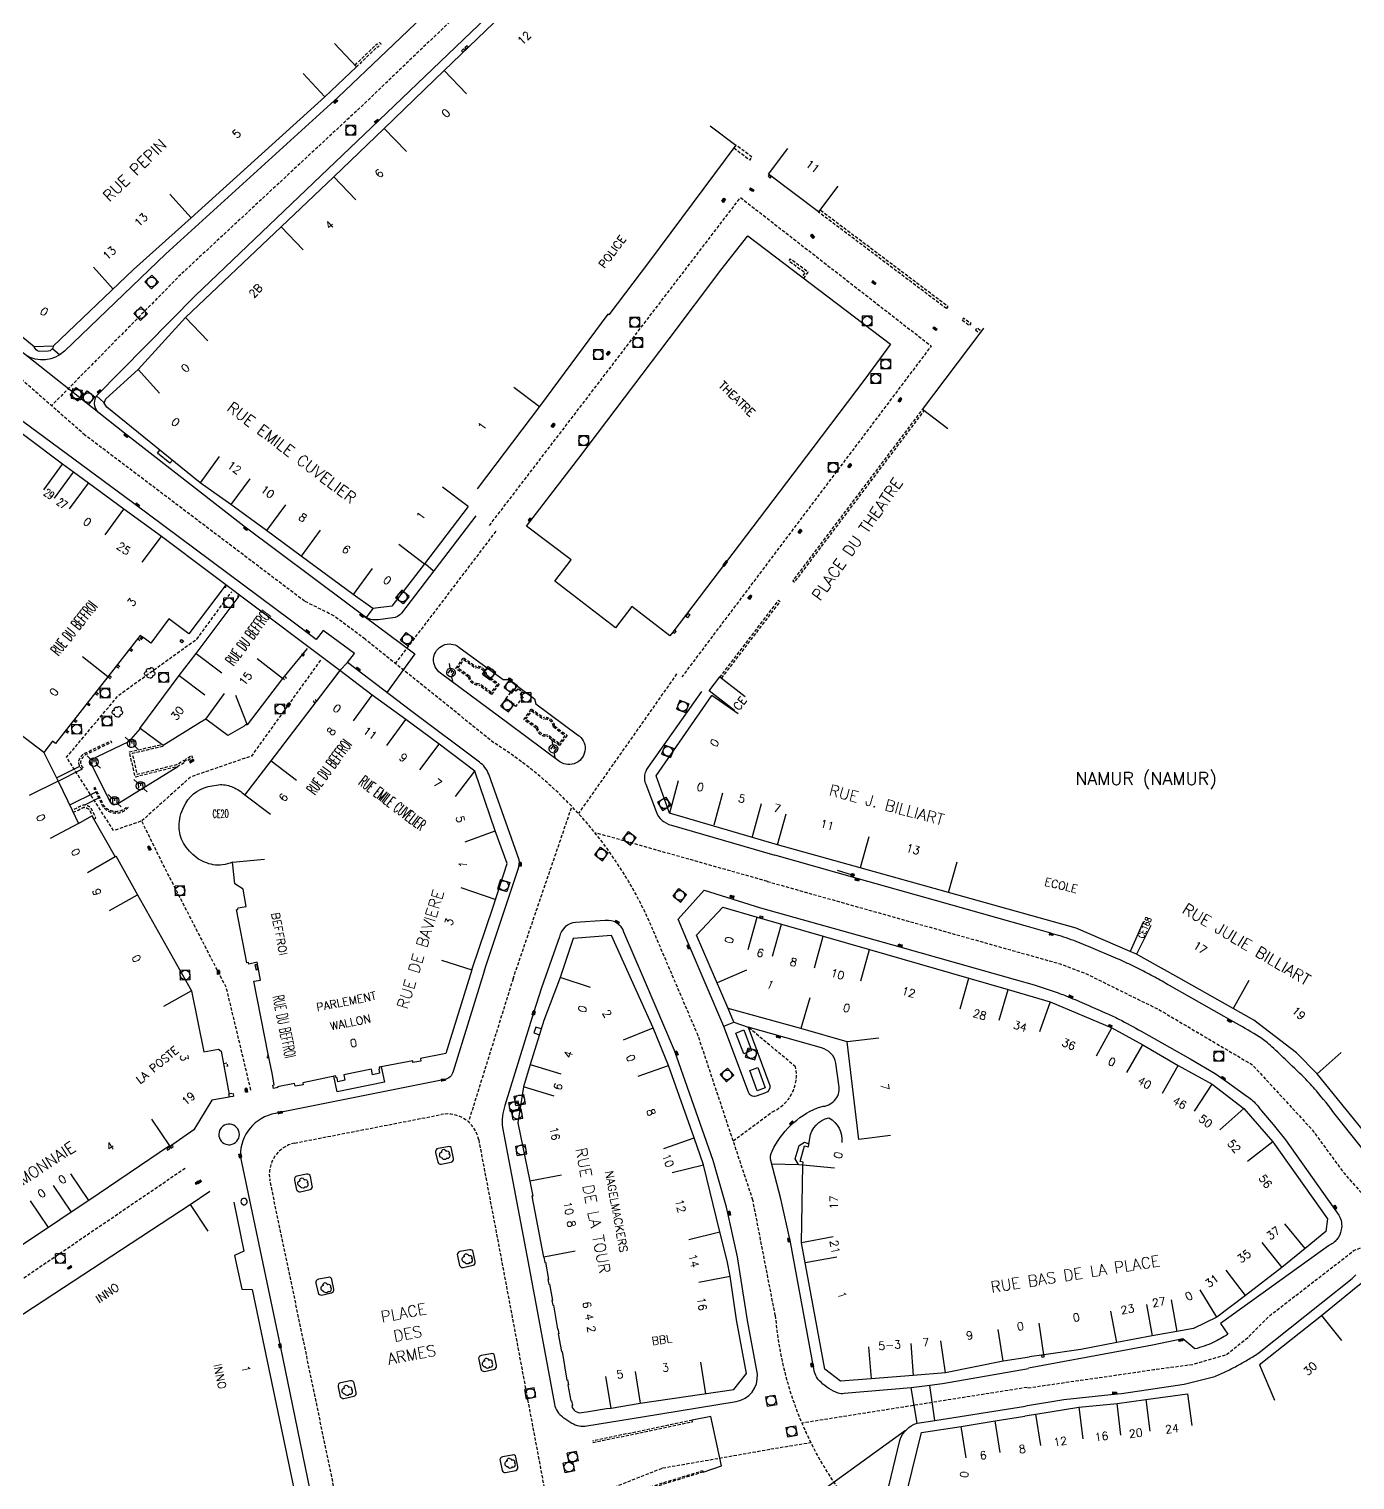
# Model space of a CAD drawing. Header units: millimetres. Extents: x 185000 to 186001, y 128000 to 129000.
# Drawn here: x 185351 to 185558.1, y 128127.7 to 128354.2 of the extents above; entities that cross this region are included whole.
import ezdxf
from ezdxf.enums import TextEntityAlignment as Align

# ---------------------------------------------------------------- set-up
doc = ezdxf.new("R2010")
doc.units = ezdxf.units.MM
doc.linetypes.add('DASHED', pattern=[0.75, 0.5, -0.25])
doc.layers.get('0').update_dxf_attribs({"linetype": 'CONTINUOUS'})
for name, color, linetype in [('W0001', 6, 'DASHED'), ('W0008', 7, 'CONTINUOUS'), ('W0017', 7, 'CONTINUOUS'), ('W0100', 7, 'CONTINUOUS'), ('W0112', 1, 'DASHED'), ('W0300', 7, 'CONTINUOUS'), ('W0322', 7, 'CONTINUOUS'), ('W0334', 7, 'CONTINUOUS'), ('W0400', 7, 'CONTINUOUS'), ('W0420', 7, 'CONTINUOUS'), ('W0471', 7, 'CONTINUOUS'), ('W0980', 7, 'CONTINUOUS'), ('W0984', 7, 'CONTINUOUS'), ('W0989', 7, 'CONTINUOUS'), ('W0991', 7, 'CONTINUOUS'), ('W1102', 7, 'CONTINUOUS')]:
    doc.layers.add(name, color=color, linetype=linetype)
doc.styles.get("Standard").update_dxf_attribs({"font": 'romans.shx', "width": 0.85})

# ---------------------------------------------------------------- blocks, each defined once
blk = doc.blocks.new('T400')
for p, q in [((-0.15, 0.3), (0.15, 0.3)), ((-0.15, -0.25), (-0.15, 0.3)), ((-0.15, 0.15), (0.15, 0.15)), ((-0.15, 0), (0.15, 0)), ((0.15, 0.3), (0.15, -0.25)), ((-0.15, -0.15), (0.15, -0.15)), ((-0.15, -0.25), (-0.15, -0.3)), ((-0.15, -0.3), (0.15, -0.3)), ((0.15, -0.3), (0.15, -0.25))]:
    blk.add_line(p, q)
blk = doc.blocks.new('T420')
for p, q in [((0.75, 0.75), (-0.75, 0.75)), ((-0.75, 0.75), (-0.75, -0.75)), ((0.75, 0.75), (0.75, -0.75)), ((0.75, -0.75), (-0.75, -0.75))]:
    blk.add_line(p, q)
blk.add_ellipse((0, 0), major_axis=(-0.53, 0.53), ratio=1, start_param=3.926991, end_param=10.210176)
blk = doc.blocks.new('T471')
for p, q in [((-0.333334, 0.333334), (-0.333334, -0.333334)), ((-0.333334, 0.333334), (0.333334, 0.333334)), ((-0.333334, 0), (0, 0)), ((0.500001, 0.500001), (1.000002, 1.000002)), ((-0.500001, -0.500001), (-1.000002, -1.000002)), ((-0.333334, -0.333334), (0.333334, -0.333334))]:
    blk.add_line(p, q)
blk.add_ellipse((0, 0), major_axis=(0.471405, 0.471405), ratio=1, start_param=5.4977871438, end_param=11.780972451)
blk = doc.blocks.new('T300')
for p, q in [((-0.8, 0.51), (-0.86, 0.34)), ((-0.86, 0.34), (-0.86, 0.17)), ((-0.86, 0.17), (-0.74, 0.06)), ((-0.69, 0.63), (-0.8, 0.51)), ((-0.8, -0.06), (-0.74, 0.06)), ((-0.74, 0.06), (-0.69, 0.11)), ((-0.57, 0.69), (-0.69, 0.63)), ((-0.46, 0.69), (-0.57, 0.69)), ((-0.29, 0.63), (-0.46, 0.69)), ((-0.29, 0.63), (-0.17, 0.74)), ((-0.23, 0.57), (-0.29, 0.63)), ((-0.17, 0.74), (-0.06, 0.8)), ((-0.06, 0.8), (0.06, 0.8)), ((0.06, 0.8), (0.23, 0.74)), ((0.23, 0.74), (0.34, 0.63)), ((0.34, 0.63), (0.4, 0.51)), ((0.46, 0.46), (0.34, 0.46)), ((0.4, 0.51), (0.4, 0.46)), ((0.57, 0.4), (0.46, 0.46)), ((0.57, 0.4), (0.69, 0.29)), ((0.69, 0.29), (0.74, 0.17)), ((0.74, 0.06), (0.69, -0.17)), ((0.74, 0.17), (0.74, 0.06)), ((-0.8, -0.17), (-0.8, -0.06)), ((-0.8, -0.23), (-0.8, -0.17)), ((-0.74, -0.34), (-0.8, -0.23)), ((-0.69, -0.4), (-0.74, -0.34)), ((-0.51, -0.46), (-0.69, -0.4)), ((-0.4, -0.46), (-0.51, -0.46)), ((-0.4, -0.46), (-0.34, -0.46)), ((-0.34, -0.46), (-0.34, -0.4)), ((-0.34, -0.51), (-0.34, -0.46)), ((-0.29, -0.63), (-0.34, -0.51)), ((-0.17, -0.74), (-0.29, -0.63)), ((-0.06, -0.8), (-0.17, -0.74)), ((0.06, -0.8), (-0.06, -0.8)), ((0.17, -0.74), (0.06, -0.8)), ((0.23, -0.69), (0.17, -0.74)), ((0.29, -0.46), (0.23, -0.46)), ((0.29, -0.63), (0.23, -0.69)), ((0.46, -0.4), (0.29, -0.46)), ((0.34, -0.51), (0.29, -0.63)), ((0.34, -0.51), (0.34, -0.46)), ((0.57, -0.34), (0.46, -0.4)), ((0.63, -0.29), (0.57, -0.34)), ((0.69, -0.17), (0.63, -0.29))]:
    blk.add_line(p, q)
blk = doc.blocks.new('t322o')
at = {"color": 0, "linetype": 'Continuous'}
for radius in [0.25, 0.15]:
    blk.add_circle((0, 0), radius, dxfattribs=at)

msp = doc.modelspace()

# ---------------------------------------------------------------- linework, layer by layer
at = {"layer": 'W0001', "flags": 128}
for points in [[(185521.86, 128456.07), (185509.4, 128444.14), (185447.98, 128385.32), (185403.47, 128342.64), (185374.76, 128315.93)], [(185422.93, 128276.7), (185462.14, 128327.92), (185491.91, 128304.75), (185452.96, 128253.06)], [(185814.71, 128326.84), (185801.76, 128318.34), (185779.19, 128302.97), (185752.4, 128283.34), (185744.33, 128276.19), (185730.64, 128261.43), (185714.42, 128242.59), (185703.92, 128230.57), (185700.88, 128226.92), (185695.55, 128223.11), (185689.77, 128219.76), (185680.18, 128214.74), (185671.35, 128210.48), (185666.02, 128208.35), (185659.63, 128207.28), (185653.84, 128208.65), (185651.86, 128210.93), (185650.04, 128212.6), (185646.59, 128214.86), (185643.85, 128215.32), (185639.28, 128215.16), (185614.17, 128209.68), (185607.32, 128206.03), (185604.88, 128203.29), (185600.32, 128198.72), (185595.3, 128190.81), (185588.75, 128184.27), (185582.02, 128177.49), (185569.08, 128168.21), (185565.13, 128166.53), (185557.97, 128163.49), (185544.58, 128153.14), (185541.23, 128149.79), (185538.03, 128147.21), (185532.71, 128145.68), (185526.7, 128144.86), (185506.87, 128141.99)], [(185385.68, 128188.57), (185381.87, 128204.52), (185371.99, 128223.76), (185368.64, 128230.57), (185364.26, 128229.08), (185356.91, 128240.52), (185365.01, 128250.19), (185377.29, 128259.03), (185382.69, 128266.38)], [(185396.55, 128255.68), (185385.76, 128240.71), (185376.27, 128237.45), (185368.64, 128230.57)], [(185466.32, 128221.14), (185505.96, 128209.98), (185512.04, 128208.28), (185516.17, 128206.7), (185527.48, 128201.12), (185542.07, 128192.5), (185551.4, 128182.36), (185556.38, 128175.56), (185560.27, 128171.19), (185563.07, 128168.52), (185564.99, 128166.47)], [(185375.43, 128176.33), (185320.68, 128139.08)]]:
    msp.add_lwpolyline(points, dxfattribs=at)
at = {"layer": 'W0001'}
for points in [[(185533.07, 128082.73), (185528.02, 128085.99), (185483.16, 128119.4, -0.175243), (185467.57, 128153.36), (185464.08, 128171.37), (185455.52, 128197.06), (185448.47, 128213.56, 0.154273), (185423.62, 128242.79), (185403.53, 128258.97), (185398.65, 128262.6), (185394.08, 128264.89), (185359.78, 128290.83), (185349.31, 128300.01), (185344.53, 128303.6, -0.061815), (185324.76, 128317.7), (185302.12, 128332.21), (185295.97, 128335.75)], [(185423.93, 128275.82), (185408.23, 128255.19, -0.187931)], [(185452.17, 128253.53), (185436.84, 128231.75, 0.270225)], [(185426.62, 128205.92), (185419.66, 128183.58, -0.292463)], [(185460.99, 128180.64), (185467.11, 128185.15, 0.35364), (185470.74, 128192.19), (185463.31, 128198.4)], [(185402.16, 128109), (185399.37, 128123.05), (185393.91, 128149.4), (185388.66, 128174.46, -0.409994), (185392.52, 128180.29), (185415.42, 128184.74, -0.412787), (185421.26, 128180.78), (185425.03, 128160.87), (185432.21, 128122.55, 0.202307)], [(185393.91, 128106.98, 0.062164), (185402.16, 128109, -0.035863), (185428.5, 128121.08), (185449.98, 128129.55), (185466.97, 128132.51)]]:
    msp.add_lwpolyline(points, format="xyb", dxfattribs=at)
for points in [[(185374.76, 128315.93), (185354.55, 128295.42)], [(185426.62, 128205.92), (185435.82, 128232.84)], [(185466.33, 128221.14), (185439.41, 128228.75)], [(185506.88, 128142.12), (185471.71, 128136.55)], [(185466.85, 128132.52), (185473.09, 128133.52)]]:
    msp.add_lwpolyline(points, dxfattribs=at)
at = {"layer": 'W0008', "flags": 128}
for points in [[(185492.3, 128548.09), (185497.77, 128514.09), (185503.34, 128479.64), (185508.01, 128450.89, -0.050322), (185508.04, 128449.76, -0.050322), (185507.85, 128448.64, -0.052996), (185507.41, 128447.53, -0.052996), (185506.74, 128446.54), (185474.94, 128416), (185438.3, 128380.84), (185406.84, 128350.78), (185399.34, 128343.58), (185372.4, 128319.15)], [(185377.03, 128312.63), (185395.45, 128330.2), (185405.69, 128339.95), (185436.88, 128369.89), (185450.99, 128383.45), (185460.98, 128393.06), (185513.99, 128443.89, -0.049002), (185516.31, 128445.39, -0.049002), (185518.87, 128446.4, -0.058744), (185522.12, 128446.93, -0.058744), (185525.41, 128446.69), (185531.02, 128445.78), (185537.03, 128444.83), (185551.1, 128442.25), (185585.09, 128436.03), (185588.12, 128435.56), (185589.14, 128435.46), (185594.24, 128435.33), (185597.28, 128435.24), (185604.35, 128434.56)], [(185562.2, 128175.76), (185555.01, 128184.75, 0.013565), (185552.07, 128188.43, 0.022665), (185550.15, 128190.5, 0.004146), (185547.19, 128193.37, 0.005278), (185544.83, 128195.57, 0.041932), (185543.15, 128196.86, 0.02162), (185539.6, 128198.94), (185529.12, 128204.88, 0.008831), (185526.81, 128206.2, 0.008831), (185524.46, 128207.43, 0.00618), (185522.79, 128208.25, 0.00618), (185521.1, 128209.02), (185516.46, 128210.98, 0.009725), (185514.94, 128211.61, 0.009725), (185513.39, 128212.18, 0.009834), (185511.81, 128212.69, 0.009834), (185510.21, 128213.15), (185506.96, 128214.11), (185492.59, 128218.16), (185480.33, 128221.57), (185467.49, 128225.24)], [(185465.25, 128217.03), (185487.03, 128210.92), (185505.05, 128205.85), (185508.01, 128205, -0.007684), (185511.73, 128203.74, -0.014468), (185513.67, 128202.98, -0.001097), (185516.51, 128201.76, -0.001102), (185519.34, 128200.54, -0.017419), (185521.22, 128199.64, -0.009177), (185524.71, 128197.74), (185532.36, 128193.42), (185536.24, 128191.13), (185538.16, 128189.81), (185540.84, 128187.86, -0.030908), (185541.72, 128187.24, -0.030908), (185542.51, 128186.51, -0.021835), (185543.02, 128185.95, -0.021835), (185543.47, 128185.34), (185545.33, 128183.19), (185547.23, 128180.8), (185555.59, 128169, -0.086274), (185555.97, 128167.9, -0.086274), (185555.95, 128166.74, -0.124125), (185555.26, 128165.24, -0.124125), (185553.93, 128164.25), (185538.76, 128153.32), (185537.11, 128152.12), (185538.23, 128150.43, -0.018955), (185537.12, 128149.75, -0.018955), (185535.96, 128149.16, -0.022386), (185534.54, 128148.58, -0.022386), (185533.07, 128148.13), (185531.22, 128149.74), (185526.47, 128148.74), (185521.71, 128147.82), (185507.13, 128145.16)], [(185506.65, 128139.25), (185512.64, 128140.22), (185519.96, 128141.03), (185521.62, 128141.2), (185526.9, 128141.96), (185531.4, 128142.64), (185532.86, 128143.01), (185536.19, 128143.84, 0.01235), (185538.05, 128144.67, 0.01235), (185539.87, 128145.6, 0.011511), (185541.53, 128146.55, 0.011511), (185543.14, 128147.57), (185557.64, 128159.12, -0.049076), (185558.24, 128159.69, -0.049076)]]:
    msp.add_lwpolyline(points, format="xyb", dxfattribs=at)
at = {"layer": 'W0008'}
for points in [[(185372.4, 128319.15), (185356.56, 128303.94, -0.345769), (185350.5, 128303.36), (185344.51, 128308.03), (185340.09, 128311.36), (185336.87, 128313.48), (185323.67, 128322.02), (185309.72, 128330.91), (185303.63, 128334.52), (185302.37, 128335.17)], [(185422.18, 128207.3), (185427.4, 128223.05, 0.141981), (185427.57, 128224.49), (185422.83, 128237.89, 0.148591), (185421.37, 128239.76), (185410.84, 128247.69), (185400.76, 128255.3), (185401.86, 128256.72), (185396.96, 128260.33), (185395.9, 128258.9), (185391.86, 128261.91), (185367.19, 128280.33), (185346.68, 128295.46), (185347.72, 128296.9), (185342.39, 128300.85), (185341.31, 128299.4), (185329.6, 128308.12), (185322.04, 128313.7), (185323.12, 128315.16), (185304.93, 128327.08), (185294.53, 128333.85)], [(185420.79, 128278.21), (185409.23, 128263.02, -0.187931), (185407.84, 128262.29), (185405.55, 128261.99, -0.206718), (185403.4, 128262.57), (185400.9, 128264.44), (185384.61, 128276.59), (185365.95, 128291.11), (185362.18, 128294.09, -0.382798), (185361.57, 128296.95), (185377.03, 128312.63)], [(185436.68, 128244.05, -1.02002), (185433.93, 128239.82), (185425.97, 128245.75), (185415.3, 128253.68, -1.018131), (185418.18, 128257.74), (185425.06, 128252.66), (185425.89, 128252.68), (185429.95, 128249.65), (185430.16, 128248.86), (185436.68, 128244.05)], [(185456.04, 128250.82), (185447.68, 128238.93, 0.270225), (185447.34, 128236.31), (185448.97, 128232.04, 0.259042), (185451.37, 128229.93), (185467.49, 128225.24)], [(185507.12, 128145.04), (185493.68, 128142.71), (185491.7, 128142.43), (185488.81, 128142.09), (185478.33, 128141.17, -0.133811), (185477.38, 128141.24, -0.114561), (185474.71, 128142.94, -0.182204), (185473.64, 128144.79), (185469.94, 128164.79), (185468.44, 128171.58), (185466.87, 128177.57, -0.174409), (185467.07, 128179.02, -0.182337), (185474.15, 128185.8), (185475.07, 128186.02, 0.435399), (185477.51, 128189.38), (185477.05, 128192.74, 0.291367), (185474.77, 128195.13), (185463.31, 128198.4), (185466.71, 128189.25, -0.381617), (185466.02, 128188.12), (185464.58, 128187.6, -0.421369), (185463.4, 128188.21), (185459.54, 128198.49), (185454.01, 128211.37), (185452.42, 128215.23), (185456.48, 128219.75), (185465.25, 128217.03), (185465.25, 128217.03)], [(185463.23, 128152.56), (185461.69, 128162.53), (185459.95, 128170.28), (185457.89, 128177.58), (185451.81, 128194.73), (185447.14, 128205.7), (185443.94, 128213.24, 0.350923), (185441.03, 128215.04), (185436.39, 128214.74, 0.33435), (185433.87, 128212.48), (185431.07, 128204.52)], [(185422.18, 128207.3), (185417.25, 128191.45, -0.318077), (185415.95, 128190.2), (185415.72, 128190.14), (185390.23, 128185.05), (185389.52, 128184.91, 0.365132), (185384.03, 128178.3), (185390.24, 128148.64), (185395.69, 128122.31), (185396.19, 128119.83, -0.164727), (185395.56, 128117.23), (185393.95, 128114.93, -0.13886), (185392.01, 128113.52)], [(185431.07, 128204.52), (185429.84, 128200.6), (185425.33, 128186.17, 0.095284), (185424.96, 128182.74), (185428.96, 128161.62), (185433.1, 128139.52, 0.202736), (185434.42, 128137.49), (185435.79, 128136.57, 0.181604), (185438.15, 128136.13), (185446.82, 128137.55), (185461.46, 128139.93, 0.392096), (185464.77, 128144.19), (185463.23, 128152.56)], [(185531.29, 128090.39), (185521.53, 128097.67), (185517.57, 128100.63), (185502.7, 128111.72), (185486.46, 128123.83, -0.319359), (185485.32, 128126.69), (185487.01, 128133.84, -0.240826), (185489.72, 128136.57), (185492.47, 128136.96), (185506.64, 128139.19)]]:
    msp.add_lwpolyline(points, format="xyb", dxfattribs=at)
at = {"layer": 'W0017', "flags": 128}
msp.add_lwpolyline([(185374.63, 128258.59), (185374.86, 128258.9), (185375.14, 128258.69), (185374.91, 128258.38)], close=True, dxfattribs=at)
msp.add_lwpolyline([(185368.39, 128245.04), (185366.6, 128242.92), (185360.5, 128240.02), (185363.59, 128233.71, 0.100994), (185363.88, 128233.4, 0.100994), (185364.26, 128233.23, 0.093802), (185364.65, 128233.22, 0.093802), (185365.01, 128233.35), (185374.27, 128239.08)], format="xyb", dxfattribs=at)
for points in [[(185355.31, 128237.31), (185358.97, 128239.15)], [(185355.58, 128236.78), (185359.31, 128238.66)], [(185357.43, 128233.08), (185361.44, 128235.07)], [(185361.89, 128234.16), (185359.71, 128233.07)]]:
    msp.add_lwpolyline(points, dxfattribs=at)
at = {"layer": 'W0100', "flags": 128}
for points in [[(185378.94, 128305.55), (185375.49, 128309.17), (185390.4, 128323.36), (185398.64, 128331.18), (185406.51, 128338.73), (185415.86, 128347.74), (185433.94, 128365.15), (185440.97, 128371.8), (185447.87, 128378.37), (185457.39, 128387.55), (185460.93, 128383.88), (185463.91, 128386.87), (185460.49, 128390.52), (185463.14, 128393.01), (185473.31, 128402.84), (185487.96, 128416.87), (185493.76, 128422.59), (185507.66, 128435.91), (185515.37, 128443.31), (185515.51, 128443.17)], [(185398.74, 128351.98), (185402.19, 128348.36), (185397.23, 128343.63), (185376.38, 128324.75), (185367.35, 128316.68)], [(185457.41, 128339.1), (185461.42, 128336.12), (185447.92, 128317.98), (185441.56, 128309.6), (185441.4, 128309.72), (185430.75, 128295.32), (185421, 128282.45)], [(185477.35, 128329.68), (185474.34, 128325.69), (185466.51, 128331.59), (185469.53, 128335.58)], [(185428.71, 128276.59), (185437.03, 128287.44), (185450.98, 128305.88), (185459.07, 128316.61), (185463.27, 128321.93), (185485.57, 128305.03), (185481.57, 128299.55), (185473.44, 128288.85), (185451.59, 128260.05)], [(185494.52, 128291.82), (185490.54, 128294.84), (185499.54, 128306.73), (185500.15, 128307.53)], [(185381.65, 128267.32), (185375.98, 128259.78), (185372.87, 128262.12), (185370.08, 128258.32), (185369.21, 128258.97), (185368.4, 128259.56), (185363.33, 128253.1), (185355.19, 128242.69), (185354.72, 128243.02), (185353.36, 128241.25), (185355.58, 128236.78), (185357.77, 128232.25), (185358.76, 128230.19), (185360.84, 128231.37), (185364.5, 128224.98), (185364.62, 128225.11), (185367.96, 128219.03), (185376.4, 128204.08), (185378.32, 128194.53), (185380.65, 128194.97), (185381.07, 128194.66), (185382.16, 128188.71), (185382.29, 128187.98)], [(185368.37, 128245.03), (185374.51, 128253.31), (185377.15, 128256.72), (185383.86, 128265.67)], [(185394.47, 128257.53), (185390.6, 128252.8), (185385.08, 128245.57), (185384.85, 128245.61), (185384.65, 128245.36), (185382.09, 128243.91), (185378.63, 128246.46), (185377.78, 128245.93), (185371.99, 128242.34), (185368.39, 128245.04)], [(185461.2, 128247.85), (185457.24, 128250.89), (185458.92, 128253.08), (185462.88, 128250.04)], [(185561.23, 128179.95), (185552.19, 128191.07), (185548.98, 128194.37), (185542.28, 128199.48), (185539.06, 128201.3), (185530.6, 128206.08), (185525.19, 128209.12), (185523.97, 128209.77), (185522.98, 128210.21), (185514.55, 128213.86), (185494.63, 128219.4), (185480.84, 128223.26), (185467.92, 128226.86), (185469.26, 128231.68)], [(185389.02, 128191.21), (185388.39, 128194.16), (185386.13, 128205.55), (185387.18, 128205.74), (185386.65, 128208.52), (185385.37, 128208.24), (185385.29, 128208.46), (185385.07, 128208.44), (185383.46, 128216.73)], [(185463.34, 128210.51), (185464.76, 128215.57), (185468.52, 128214.49), (185475.05, 128212.6), (185482.27, 128210.52), (185497.79, 128206.03), (185503.93, 128204.28), (185510.51, 128202.35), (185520.14, 128198.3), (185524.94, 128195.63), (185530.5, 128192.39), (185535.78, 128189.46), (185540.74, 128185.66), (185545.25, 128180.49), (185553.78, 128168.46), (185553.52, 128166.49), (185550.33, 128163.82), (185546.65, 128160.84), (185541.01, 128156.48), (185536.53, 128153.08), (185532.89, 128151.34), (185530.26, 128150.87), (185526.44, 128150.19), (185520.89, 128149.12), (185515.29, 128148.05), (185509.52, 128147.22), (185507.27, 128146.89)], [(185370.16, 128184.01), (185372.97, 128179.87), (185360.36, 128171.34), (185357.6, 128169.52), (185354.09, 128167.11), (185348.51, 128163.38), (185342.73, 128159.49), (185338.6, 128156.85), (185334.36, 128154.12), (185328.07, 128150.06), (185323.84, 128147.32)], [(185330.94, 128140.74), (185338.42, 128145.7), (185343.44, 128149.05), (185347.19, 128151.68), (185376.18, 128170.68), (185379.3, 128172.75)], [(185545.55, 128140.11), (185543.22, 128145.58), (185543.4, 128145.88), (185552.84, 128153.36), (185558.29, 128157.77), (185559.76, 128158.96), (185562.9, 128155.08)], [(185506.52, 128137.7), (185508.25, 128137.97), (185514.96, 128139.06), (185520.97, 128139.64), (185525.41, 128140.25), (185531.95, 128141.13), (185532.61, 128136.17)]]:
    msp.add_lwpolyline(points, dxfattribs=at)
for points in [[(185418.89, 128351.16), (185418.59, 128350.85), (185418.8, 128350.65), (185419.1, 128350.96)], [(185419.09, 128351.28), (185419.25, 128351.11), (185419.64, 128351.46), (185419.48, 128351.63)], [(185466.63, 128331.45), (185466.45, 128331.24), (185466.78, 128330.97), (185466.95, 128331.18)], [(185429.43, 128277.69), (185429.25, 128277.85), (185429, 128277.55), (185429.18, 128277.39)], [(185459.37, 128270.52), (185459.61, 128270.34), (185460.12, 128271.02), (185459.88, 128271.2)], [(185453.97, 128263), (185454.21, 128262.81), (185453.84, 128262.32), (185453.6, 128262.5)], [(185451.65, 128260.06), (185451.85, 128259.89), (185452.11, 128260.19), (185451.92, 128260.36)], [(185393.8, 128256.3), (185393.59, 128256.43), (185393.79, 128256.76), (185394, 128256.63)], [(185465.15, 128215.5), (185465.22, 128215.76), (185465.63, 128215.65), (185465.56, 128215.39)], [(185386.51, 128207.34), (185386.82, 128207.42), (185386.62, 128208.17), (185386.31, 128208.09)], [(185519.63, 128198.6), (185519.71, 128198.82), (185520.13, 128198.66), (185520.05, 128198.45)], [(185373.57, 128179.77), (185373.43, 128179.95), (185373.06, 128179.67), (185373.2, 128179.49)], [(185373.04, 128179.4), (185372.92, 128179.59), (185372.57, 128179.36), (185372.69, 128179.17)], [(185509.15, 128147.11), (185509.18, 128146.85), (185509.57, 128146.9), (185509.55, 128147.16)]]:
    msp.add_lwpolyline(points, close=True, dxfattribs=at)
at = {"layer": 'W0100'}
for points in [[(185394.98, 128257.51), (185394.99, 128257.52), (185371.73, 128275), (185365.85, 128279.28), (185360.33, 128283.33), (185357.99, 128285.05), (185356.28, 128286.3), (185345.06, 128294.67), (185336.14, 128301.06), (185327.8, 128307.39), (185319.49, 128313.45), (185313.5, 128317.98), (185307.36, 128322.65), (185302.15, 128326.7), (185293.85, 128332.95)], [(185367.35, 128316.68), (185354.83, 128304.72), (185351.87, 128304.63), (185346.18, 128309.27), (185342.11, 128312.5), (185336.46, 128316.14), (185330, 128320.22), (185321.05, 128325.97), (185315.88, 128329.07), (185318.45, 128333.36)], [(185419.59, 128279.67), (185412.77, 128270.74), (185407.69, 128264.14), (185404.72, 128263.74), (185401.68, 128265.95), (185393.55, 128271.95), (185388.13, 128275.92), (185382.56, 128279.97), (185377.79, 128283.4), (185363.17, 128295.2), (185362.79, 128295.81), (185363.04, 128296.49), (185368.06, 128301.09), (185375.49, 128309.17)], [(185451.56, 128260.07), (185451.13, 128259.51), (185445.15, 128264.08), (185442.6, 128260.74), (185433.14, 128268.01), (185435.68, 128271.33), (185428.71, 128276.59)], [(185420.2, 128207.35), (185420.2, 128207.35), (185423.54, 128217.17), (185425.7, 128223.95), (185423.84, 128229.06), (185420.63, 128238.37), (185415.1, 128242.55), (185409.86, 128246.41), (185404.65, 128250.23), (185399.58, 128254.06), (185398.45, 128252.56)], [(185467.92, 128226.86), (185451.07, 128231.81), (185448.95, 128237.62), (185457.64, 128250.17)], [(185485.58, 128181.45), (185480.62, 128180.85), (185478.79, 128196.07), (185471.56, 128198.15), (185460.23, 128201.29), (185455.29, 128212.73), (185459.4, 128217.12), (185464.76, 128215.57)], [(185461.52, 128152.69), (185460.55, 128159.49), (185460.04, 128161.92), (185458.92, 128166.42), (185456.37, 128176.89), (185454.91, 128181.1), (185450.89, 128192.39), (185448.49, 128198.29), (185442.01, 128212.72), (185436.03, 128212.25), (185434, 128206.16), (185431.44, 128199.43)], [(185420.2, 128207.35), (185416.12, 128194.29), (185412.16, 128193.49), (185412.24, 128193.07), (185411, 128192.84), (185410.95, 128193.15), (185405.73, 128192.14), (185405.79, 128191.82), (185405.67, 128191.8), (185405.79, 128191.18), (185404.69, 128190.96), (185404.52, 128191.82), (185400.19, 128190.95), (185400.36, 128190.09), (185399.27, 128189.87), (185399.14, 128190.48), (185399.01, 128190.46), (185398.95, 128190.77), (185393.78, 128189.71), (185393.84, 128189.4), (185392.59, 128189.17), (185392.52, 128189.59), (185389.85, 128189.06), (185389.87, 128188.96), (185389.2, 128188.82), (185389.09, 128189.33), (185389.33, 128189.38), (185389.02, 128191.21)], [(185382.21, 128187.97), (185382.3, 128187.47), (185379.59, 128186.98), (185376.79, 128182.36), (185372.81, 128179.58)], [(185383.01, 128171.07), (185384.59, 128163.4), (185383.13, 128162.74), (185384.26, 128157.45), (185385.87, 128157.44), (185393.83, 128119.37), (185391.23, 128116.12)], [(185533.67, 128092.38), (185525.68, 128098.16), (185519.33, 128102.96), (185510.89, 128109.24), (185505.08, 128113.51), (185501.95, 128115.89), (185496.21, 128120.15), (185488.22, 128126.18), (185490.39, 128135.08), (185496.61, 128136.05), (185501.9, 128136.89), (185506.53, 128137.65)]]:
    msp.add_lwpolyline(points, dxfattribs=at)
at = {"layer": 'W0100', "flags": 128}
msp.add_lwpolyline([(185383.48, 128216.71), (185383.67, 128216.8), (185383.7, 128217.02), (185384.97, 128217.22), (185384.48, 128219.94), (185383.16, 128220.74), (185382.83, 128224.13, -0.063738), (185381.25, 128223.72, -0.073184), (185379.82, 128223.75, -0.114914), (185377.23, 128224.84, -0.1056), (185375.18, 128227.11, -0.132815), (185374.48, 128229.75, -0.115967), (185375.21, 128232.77, -0.230376), (185379.02, 128235.97), (185380.92, 128236.26, -0.099278), (185382.89, 128235.85, -0.089293), (185384.76, 128234.63), (185388.83, 128239.96), (185398.78, 128252.99), (185399.38, 128253.78)], format="xyb", dxfattribs=at)
at = {"layer": 'W0100'}
for points in [[(185431.44, 128199.43), (185429.29, 128192.57), (185428.23, 128189.06), (185427.36, 128183.44), (185429.26, 128174.34), (185429.69, 128171.99), (185429.58, 128171.97), (185431.36, 128162.46), (185431.43, 128162.47), (185431.58, 128161.66), (185431.68, 128161.68), (185432.17, 128158.98), (185432.08, 128158.96), (185432.22, 128158.23), (185432.32, 128158.24), (185432.8, 128155.71), (185432.7, 128155.69), (185432.84, 128154.96), (185432.94, 128154.98), (185433.54, 128151.24), (185433.63, 128151.26), (185433.78, 128150.51), (185433.68, 128150.5), (185434.2, 128147.74), (185434.29, 128147.76), (185435.04, 128143.28), (185435.14, 128143.3), (185435.28, 128142.55), (185435.18, 128142.53), (185435.65, 128140.01), (185435.75, 128140.03), (185435.89, 128139.28), (185435.79, 128139.26, 0.39367), (185437.32, 128138.19), (185438.08, 128138.31), (185441.22, 128138.83), (185441.93, 128138.9), (185446.49, 128139.66), (185461.08, 128141.79), (185463.09, 128144.3), (185461.52, 128152.69)], [(185507.26, 128146.83), (185503.13, 128146.21), (185494.13, 128144.42), (185489.12, 128144.01), (185482.52, 128143.48), (185477.76, 128143.09), (185475.31, 128144.96), (185471.67, 128164.73), (185471.86, 128176.87), (185471.93, 128177.31), (185471.45, 128177.4), (185472.13, 128179.83), (185472.76, 128179.68), (185472.95, 128181.05, -0.317773), (185475.94, 128184.21, -0.317773), (185477.94, 128180.35)]]:
    msp.add_lwpolyline(points, format="xyb", dxfattribs=at)
for points in [[(185463.88, 128194.75), (185462.65, 128194.24), (185461.41, 128197.43), (185462.64, 128197.94)], [(185465.99, 128188.89), (185464.75, 128188.44), (185463.6, 128191.63), (185464.84, 128192.08)]]:
    msp.add_lwpolyline(points, close=True, dxfattribs=at)
at = {"layer": 'W0112', "flags": 128}
for points in [[(185405.77, 128352.16), (185406.01, 128351.9), (185405.46, 128351.37), (185405.39, 128351.45), (185402.19, 128348.36), (185401.95, 128348.62), (185405.4, 128351.95), (185405.47, 128351.88)], [(185494.34, 128310.61), (185494.55, 128310.89), (185474.56, 128325.97), (185474.34, 128325.69)], [(185496.74, 128308.79), (185497.94, 128307.95), (185498.15, 128308.24), (185496.95, 128309.08)], [(185498.82, 128307.28), (185499.54, 128306.73), (185499.76, 128307.02), (185499.04, 128307.56)], [(185490.82, 128294.62), (185490.54, 128294.84), (185470.3, 128268.09), (185470.59, 128267.88)], [(185468.32, 128264.81), (185468.03, 128265.03), (185458.92, 128253.08), (185459.2, 128252.87)], [(185376.39, 128240.78), (185376.58, 128240.48), (185375.66, 128239.9), (185375.47, 128240.2)]]:
    msp.add_lwpolyline(points, close=True, dxfattribs=at)
for points in [[(185461.1, 128335.69), (185463.61, 128333.78), (185463.95, 128334.23), (185461.42, 128336.12)], [(185472.01, 128315.31), (185472.72, 128316.27), (185469.89, 128318.34), (185469.68, 128318.06), (185472.22, 128316.2), (185471.72, 128315.52)], [(185368.8, 128259.27), (185368.54, 128258.93), (185368.35, 128258.7), (185367.96, 128259.01)], [(185368.64, 128259.39), (185368.39, 128259.06), (185368.32, 128258.98), (185368.09, 128259.16)], [(185366.85, 128257.58), (185367.25, 128257.27), (185367.06, 128257.04), (185366.66, 128257.35)], [(185364.81, 128254.99), (185365.21, 128254.67), (185365.02, 128254.44), (185364.63, 128254.75)], [(185363.52, 128253.34), (185363.91, 128253.02), (185363.73, 128252.79), (185363.33, 128253.1)], [(185390.91, 128253.17), (185391.17, 128252.96), (185390.91, 128252.63), (185390.65, 128252.85)], [(185361.49, 128250.74), (185361.88, 128250.43), (185361.7, 128250.2), (185361.3, 128250.51)], [(185360.2, 128249.09), (185360.6, 128248.78), (185360.42, 128248.55), (185360.01, 128248.86)], [(185395.73, 128249), (185395.47, 128249.19), (185395.72, 128249.53), (185395.99, 128249.33)], [(185358.16, 128246.49), (185358.55, 128246.18), (185358.36, 128245.94), (185357.97, 128246.25)], [(185356.86, 128244.83), (185357.26, 128244.52), (185357.07, 128244.3), (185356.68, 128244.6)], [(185371.98, 128242.21), (185370.03, 128241.77), (185367.15, 128241.11), (185367.91, 128237.87), (185374.13, 128239.41), (185375.23, 128240.07), (185375.41, 128239.77), (185374.27, 128239.08), (185367.64, 128237.43), (185366.72, 128241.38), (185369.95, 128242.11), (185371.75, 128242.52)], [(185388.51, 128193.57), (185388.3, 128193.53), (185388.23, 128194.02), (185388.41, 128194.06)], [(185388.47, 128193.77), (185388.45, 128193.86)], [(185381.43, 128192.71), (185381.95, 128192.8), (185382.06, 128192.28), (185381.53, 128192.18)]]:
    msp.add_lwpolyline(points, dxfattribs=at)
for points in [[(185381.73, 128267.28, 1.023033), (185381.7, 128267.08, 0.977486)], [(185383.75, 128265.78, 1.023033), (185383.71, 128265.59, 0.977486)], [(185361.35, 128235.78), (185361.16, 128235.69), (185362.23, 128233.57), (185362.33, 128233.31, 0.148164), (185363.1, 128232.32, 0.132431), (185364.41, 128231.83, 0.116631), (185365.57, 128232, 0.116631), (185366.53, 128232.66), (185366.38, 128232.8, -0.116631), (185365.49, 128232.19, -0.116631), (185364.43, 128232.04, -0.132431), (185363.22, 128232.49, -0.148164), (185362.52, 128233.39), (185362.42, 128233.65)]]:
    msp.add_lwpolyline(points, format="xyb", close=True, dxfattribs=at)
at = {"layer": 'W0112'}
for points in [[(185417.71, 128254.38), (185418.87, 128256.06), (185420.86, 128254.69, -0.415401), (185422.51, 128253.41), (185424.44, 128251.93), (185423.25, 128250.33), (185421.28, 128251.81, -0.373692), (185419.62, 128253.06)], [(185418.02, 128254.44), (185418.93, 128255.75), (185420.81, 128254.45, -0.457082), (185422.29, 128253.3), (185424.13, 128251.89), (185423.2, 128250.65), (185421.34, 128252.04, -0.409419), (185419.83, 128253.19)], [(185428.31, 128246.4), (185429.48, 128248.08), (185431.46, 128246.71, -0.415401), (185433.11, 128245.43), (185435.05, 128243.95), (185433.85, 128242.35), (185431.88, 128243.83, -0.373692), (185430.23, 128245.07)], [(185428.62, 128246.45), (185429.53, 128247.77), (185431.41, 128246.47, -0.457082), (185432.9, 128245.31), (185434.73, 128243.91), (185433.81, 128242.67), (185431.95, 128244.06, -0.409419), (185430.43, 128245.21)]]:
    msp.add_lwpolyline(points, format="xyb", close=True, dxfattribs=at)
msp.add_lwpolyline([(185425.5, 128249.67), (185426.68, 128251.21), (185427.12, 128250.85), (185427.43, 128251.23), (185428.03, 128250.8), (185427.73, 128250.38), (185428.18, 128249.97), (185427.01, 128248.43)], close=True, dxfattribs=at)
at = {"layer": 'W0112', "flags": 128}
for points in [[(185359.68, 128241.13, -0.001035), (185359.86, 128241.21), (185363.81, 128243.1), (185363.93, 128242.84), (185359.98, 128240.96, 0.001003), (185359.81, 128240.88, 0.083642), (185359.58, 128240.69, 0.045856), (185359.2, 128240.14, 0.185978), (185359.11, 128239.59, 0.140261), (185359.51, 128238.85), (185359.31, 128238.66, -0.140261), (185358.84, 128239.53, -0.185978), (185358.95, 128240.28, -0.045856), (185359.37, 128240.87, -0.085238), (185359.67, 128241.12)], [(185357.91, 128231.93), (185358.8, 128232.33), (185359.05, 128232.47, -0.040445), (185359.6, 128232.71, -0.118296), (185359.66, 128232.71, -0.087481), (185360.23, 128232.53, -0.122153), (185360.49, 128232.29, -0.021539), (185360.51, 128232.26, -0.016345), (185360.55, 128232.2), (185361.16, 128230.89), (185361.49, 128231.04), (185360.87, 128232.35, 0.016345), (185360.82, 128232.43, 0.021539), (185360.79, 128232.49, 0.122153), (185360.4, 128232.84, 0.087481), (185359.71, 128233.07, 0.118296), (185359.49, 128233.04, 0.040445), (185358.88, 128232.78), (185358.64, 128232.65), (185357.77, 128232.25)]]:
    msp.add_lwpolyline(points, format="xyb", dxfattribs=at)
at = {"layer": 'W0112'}
for points in [[(185382.22, 128187.96), (185382.86, 128188.09), (185382.96, 128187.58), (185382.3, 128187.47)], [(185439.09, 128133.52), (185454.64, 128136.76), (185454.6, 128136.99), (185439.04, 128133.76)], [(185441.58, 128124.63), (185456.23, 128129.14), (185456.3, 128128.92), (185441.65, 128124.4)]]:
    msp.add_lwpolyline(points, dxfattribs=at)
at = {"layer": 'W0322', "flags": 128}
msp.add_lwpolyline([(185479.65, 128222.14), (185477.28, 128222.82)], dxfattribs=at)
at = {"layer": 'W0334'}
msp.add_line((185487.92, 128135.41), (185469.43, 128122.05), dxfattribs=at)
msp.add_lwpolyline([(185354.83, 128304.72, -0.359426), (185354.03, 128303.92), (185352.64, 128303.88, -0.282211), (185351.87, 128304.63)], format="xyb", dxfattribs=at)
for points in [[(185362.18, 128294.09), (185350.5, 128303.36)], [(185354.72, 128304.37), (185355.85, 128303.38)], [(185362.75, 128295.94), (185361.57, 128296.95)], [(185373.44, 128286.92), (185373.05, 128286.44), (185371.09, 128287.99), (185371.49, 128288.49)], [(185412.93, 128270.71), (185414.16, 128269.71)], [(185404.72, 128263.74), (185403.71, 128262.36)], [(185403.4, 128262.57), (185411.28, 128256.68), (185406.94, 128250.63)], [(185400.76, 128255.3), (185399.58, 128254.06), (185394.99, 128257.52)], [(185461.09, 128199.17), (185460.23, 128201.29)], [(185431.03, 128198.13), (185430.16, 128198.4), (185429.85, 128197.49), (185430.74, 128197.21)], [(185459.53, 128198.53), (185461.09, 128199.17), (185463.31, 128198.4)], [(185406.04, 128192.2), (185406.56, 128189.77), (185399.16, 128188.28), (185398.64, 128190.71)], [(185471.18, 128176.93), (185470.68, 128177.84), (185471.29, 128179.88), (185472.15, 128180.44), (185472.82, 128180.14)], [(185467.01, 128177.03), (185471.18, 128176.93), (185471.86, 128176.87)], [(185489.72, 128136.57), (185488.81, 128142.09)], [(185492.47, 128136.96), (185491.7, 128142.43)], [(185456.3, 128128.92), (185459.17, 128129.86), (185457.53, 128137.6), (185454.6, 128136.99)]]:
    msp.add_lwpolyline(points, dxfattribs=at)
for points in [[(185382.77, 128180.1, 8.920937), (185382.06, 128180.04, 0.112096)], [(185414.92, 128179.45, 0.412946), (185414.53, 128178.82), (185414.86, 128177.3, 0.298146), (185415.41, 128176.97), (185416.98, 128177.32, 0.379677), (185417.33, 128177.9), (185417.01, 128179.39, 0.501709), (185416.41, 128179.72)], [(185392.88, 128175.14, 0.412946), (185392.49, 128174.51), (185392.82, 128173, 0.298146), (185393.37, 128172.67), (185394.94, 128173.01, 0.379677), (185395.28, 128173.59), (185394.97, 128175.08, 0.501709), (185394.37, 128175.41)], [(185384.96, 128170.77, 4.111238), (185384.51, 128170.66, 0.243236)], [(185418.32, 128163.33, 0.412946), (185417.93, 128162.69), (185418.26, 128161.18, 0.298146), (185418.81, 128160.85), (185420.38, 128161.2, 0.379677), (185420.73, 128161.77), (185420.41, 128163.26, 0.501709), (185419.81, 128163.6)], [(185396.23, 128159.03, 0.412946), (185395.84, 128158.4), (185396.17, 128156.88, 0.298146), (185396.72, 128156.55), (185398.29, 128156.9, 0.379677), (185398.64, 128157.48), (185398.32, 128158.97, 0.501709), (185397.73, 128159.3)], [(185421.65, 128147.12, 0.412946), (185421.26, 128146.49), (185421.59, 128144.97, 0.298146), (185422.14, 128144.64), (185423.71, 128144.99, 0.379677), (185424.06, 128145.57), (185423.74, 128147.06, 0.501709), (185423.14, 128147.39)], [(185399.71, 128142.87, 0.412946), (185399.32, 128142.24), (185399.65, 128140.73, 0.298146), (185400.2, 128140.4), (185401.77, 128140.74, 0.379677), (185402.12, 128141.32), (185401.8, 128142.81, 0.501709), (185401.21, 128143.14)], [(185424.97, 128131.3, 0.412946), (185424.59, 128130.67), (185424.92, 128129.16, 0.298146), (185425.46, 128128.83), (185427.04, 128129.17, 0.379677), (185427.38, 128129.75), (185427.07, 128131.24, 0.501709), (185426.47, 128131.57)]]:
    msp.add_lwpolyline(points, format="xyb", close=True, dxfattribs=at)
at = {"layer": 'W1102'}
for p, q in [((185419.33, 128344.14), (185415.86, 128347.74)), ((185393.83, 128347.3), (185397.23, 128343.63)), ((185409.97, 128335.12), (185406.51, 128338.73)), ((185398.64, 128331.18), (185402.09, 128327.56)), ((185376.38, 128324.75), (185373.04, 128328.47)), ((185393.85, 128319.74), (185390.4, 128323.36)), ((185364.18, 128313.64), (185361.13, 128317.06)), ((185371.44, 128297.4), (185368.06, 128301.09)), ((185426.75, 128298.32), (185430.75, 128295.32)), ((185353.33, 128282.26), (185356.28, 128286.3)), ((185380.72, 128287.47), (185377.79, 128283.4)), ((185355.03, 128281.01), (185357.99, 128285.05)), ((185357.37, 128279.3), (185360.33, 128283.33)), ((185385.5, 128284.01), (185382.56, 128279.97)), ((185419.59, 128279.67), (185415.61, 128282.71)), ((185391.08, 128279.95), (185388.13, 128275.92)), ((185362.91, 128275.24), (185365.85, 128279.28)), ((185368.73, 128271.01), (185371.73, 128275)), ((185396.52, 128275.97), (185393.55, 128271.95)), ((185408.79, 128273.78), (185412.77, 128270.74)), ((185404.61, 128270), (185401.68, 128265.95)), ((185363.33, 128253.1), (185359.4, 128256.19)), ((185377.15, 128256.72), (185381.13, 128253.69)), ((185390.6, 128252.8), (185386.68, 128255.9)), ((185374.51, 128253.31), (185378.5, 128250.29)), ((185378.63, 128246.46), (185381.59, 128250.49)), ((185383.31, 128250.24), (185385.08, 128245.57)), ((185401.69, 128246.21), (185404.65, 128250.23)), ((185461.75, 128247.32), (185457.64, 128250.17)), ((185406.89, 128242.38), (185409.86, 128246.41)), ((185353.36, 128241.25), (185349.4, 128244.31)), ((185412.09, 128238.56), (185415.1, 128242.55)), ((185388.83, 128239.96), (185392.8, 128236.93)), ((185355.58, 128236.78), (185351.09, 128234.58)), ((185417.62, 128234.38), (185420.63, 128238.37)), ((185452.41, 128236.83), (185451.07, 128231.81)), ((185388.73, 128231.59), (185384.76, 128234.63)), ((185459.34, 128234.91), (185457.96, 128229.91)), ((185465.37, 128233.25), (185463.94, 128228.08)), ((185358.76, 128230.19), (185354.35, 128227.82)), ((185419.14, 128227.34), (185423.84, 128229.06)), ((185482.18, 128228.08), (185480.84, 128223.26)), ((185364.5, 128224.98), (185360.2, 128222.47)), ((185382.83, 128224.13), (185387.81, 128224.6)), ((185494.63, 128219.4), (185495.97, 128224.22)), ((185363.59, 128216.6), (185367.96, 128219.03)), ((185418.46, 128220.19), (185423.93, 128218.33)), ((185467.13, 128209.45), (185468.52, 128214.49)), ((185525, 128214.79), (185522.98, 128210.21)), ((185526.19, 128214.25), (185523.97, 128209.77)), ((185473.69, 128207.66), (185475.05, 128212.6)), ((185480.91, 128205.63), (185482.27, 128210.52)), ((185463.08, 128207.29), (185458.49, 128205.31)), ((185438.74, 128204.58), (185434, 128206.16)), ((185496.42, 128201.22), (185497.79, 128206.03)), ((185541.51, 128205.66), (185539.06, 128201.3)), ((185376.4, 128204.08), (185372.04, 128201.62)), ((185472.94, 128202.96), (185471.56, 128198.15)), ((185502.54, 128199.48), (185503.93, 128204.28)), ((185510.51, 128202.35), (185508.83, 128197.64)), ((185443.85, 128196.41), (185448.49, 128198.29)), ((185517.71, 128193.93), (185520.14, 128198.3)), ((185483.75, 128196.67), (185478.79, 128196.07)), ((185522.47, 128191.28), (185524.94, 128195.63)), ((185552.19, 128191.07), (185555.92, 128194.4)), ((185446.17, 128190.71), (185450.89, 128192.39)), ((185528.03, 128188.05), (185530.5, 128192.39)), ((185533.03, 128185.28), (185535.78, 128189.46)), ((185536.97, 128182.37), (185540.74, 128185.66)), ((185450.18, 128179.46), (185454.91, 128181.1)), ((185545.25, 128180.49), (185541.32, 128177.39)), ((185360.36, 128171.34), (185357.58, 128175.5)), ((185451.49, 128175.7), (185456.37, 128176.89)), ((185471.86, 128176.87), (185476.84, 128176.41)), ((185354.81, 128173.67), (185357.6, 128169.52)), ((185354.09, 128167.11), (185351.28, 128171.25)), ((185376.18, 128170.68), (185378.94, 128166.51)), ((185454.07, 128165.22), (185458.92, 128166.42)), ((185550.33, 128163.82), (185547.15, 128167.68)), ((185476.59, 128165.63), (185471.67, 128164.73)), ((185543.54, 128164.76), (185546.65, 128160.84)), ((185477.17, 128162.49), (185472.25, 128161.58)), ((185455.63, 128158.56), (185460.55, 128159.49)), ((185541.01, 128156.48), (185537.97, 128160.45)), ((185536.53, 128153.08), (185533.93, 128157.35)), ((185525.53, 128155.1), (185526.44, 128150.19)), ((185529.38, 128155.8), (185530.26, 128150.87)), ((185520.89, 128149.12), (185519.95, 128154.03)), ((185552.84, 128153.36), (185555.97, 128149.46)), ((185509.52, 128147.22), (185508.8, 128152.17)), ((185482.12, 128148.47), (185482.52, 128143.48)), ((185488.72, 128149), (185489.12, 128144.01)), ((185514.96, 128139.06), (185515.6, 128134.1)), ((185521.55, 128134.68), (185520.97, 128139.64)), ((185525.41, 128140.25), (185526.08, 128135.29)), ((185502.68, 128131.95), (185501.9, 128136.89)), ((185509.05, 128133.04), (185508.25, 128137.97)), ((185497.38, 128131.11), (185496.61, 128136.05))]:
    msp.add_line(p, q, dxfattribs=at)
for points in [[(185415.43, 128208.84), (185420.2, 128207.35)], [(185429.29, 128192.57), (185434.06, 128191.07)], [(185433.02, 128187.62), (185428.23, 128189.06)], [(185434.17, 128175.26), (185429.26, 128174.34)], [(185436.34, 128163.39), (185431.43, 128162.47)], [(185503.13, 128146.21), (185502.39, 128151.16)], [(185494.13, 128144.42), (185493.44, 128149.38)], [(185455.87, 128146.08), (185456.69, 128141.15)], [(185441.93, 128138.9), (185441.11, 128143.83)], [(185445.67, 128144.59), (185446.49, 128139.66)]]:
    msp.add_lwpolyline(points, dxfattribs=at)

# ---------------------------------------------------------------- block references
at = {"layer": 'W0300'}
for p, rotation in [((185369.88, 128253.61), 271.84698), ((185364.83, 128247.54), 271.84698), ((185415.88, 128178.51), 189.9803984068742), ((185393.75, 128174.04), 189.9803984068742), ((185419.41, 128162.2), 189.9803984068742), ((185397.36, 128157.7), 189.9803984068742), ((185422.56, 128145.9), 189.9803984068742), ((185400.66, 128141.67), 189.9803984068742), ((185426.1, 128130.29), 189.9803984068742)]:
    msp.add_blockref('T300', p, dxfattribs=dict(at, rotation=rotation))
at = {"layer": 'W0322', "rotation": 164.0757197171791}
msp.add_blockref('t322o', (185479.65, 128222.14), dxfattribs=at)
at = {"layer": 'W0400'}
for p, rotation in [((185398.92, 128342.93), 315.4313683138986), ((185405.33, 128339.86), 126.9454924904455), ((185463.87, 128329.15), 240.1979783554687), ((185459.49, 128327.51), 326.0715359594897), ((185473.39, 128321.87), 221.6713893278783), ((185482.96, 128314.64), 232.9064281107265), ((185492.51, 128307.45), 233.0461863384363), ((185441.5, 128303.61), 318.6265732438492), ((185362.01, 128297.63), 133.1843867541706), ((185487.03, 128296.32), 147.7353279136815), ((185366.17, 128290.77), 232.1204417925434), ((185432.88, 128292.33), 143.7618201000432), ((185479.18, 128286.03), 142.6667082721988), ((185367.98, 128279.93), 231.5925941084505), ((185384.85, 128276.25), 233.2641887192748), ((185471.43, 128275.79), 142.8800850169312), ((185463.6, 128265.51), 142.7201888317612), ((185403.02, 128262.66), 52.91957975025667), ((185394.54, 128260.14), 233.3029795673732), ((185402.42, 128254.29), 232.9551264845389), ((185426.21, 128252.62), 55.58459867604613), ((185391.56, 128248.69), 147.5765348900673), ((185376.42, 128239.93), 298.8991647195076), ((185369.84, 128226.32), 212.343579096524), ((185427.73, 128223.8), 181.2378205306554), ((185480.33, 128221.42), 250.9630584450422), ((185460.83, 128218.75), 74.77744905724711), ((185442.87, 128214.8), 236.9556377781098), ((185510.65, 128212.89), 259.2529746103973), ((185454.04, 128210.91), 203.2460912029038), ((185487.1, 128211.14), 69.30781688527048), ((185380.63, 128206.94), 183.6359594540158), ((185513.71, 128203.14), 245.6423442563124), ((185429.84, 128200.6), 163.2588324177393), ((185538.47, 128199.39), 242.1408010452413), ((185468.06, 128196.89), 254.0813423799141), ((185452.15, 128194.3), 199.5240243489602), ((185384.96, 128188.53), 188.2573011839901), ((185415.72, 128190.14), 279.9803984068742), ((185537.54, 128190.37), 55.46782978729455), ((185390.23, 128185.05), 279.9803984068742), ((185470.13, 128183.4), 132.6267700085217), ((185384.03, 128178.3), 11.24766961987642), ((185377.31, 128174.11), 304.9366214686411), ((185377.63, 128174.22), 123.4796138096092), ((185460.37, 128169.31), 192.6322290640093), ((185554.96, 128170.28), 33.30846118531839), ((185469.71, 128165.12), 191.7687381504424), ((185357.38, 128160.86), 122.5028020774736), ((185390.24, 128148.64), 11.01737536481864), ((185530.87, 128149.49), 282.8702799069753), ((185473.33, 128145.6), 189.6782738279321), ((185520.53, 128141.22), 270.88860101968)]:
    msp.add_blockref('T400', p, dxfattribs=dict(at, rotation=rotation))
at = {"layer": 'W0420'}
for p in [(185401.25, 128338.43), (185445.61, 128308.45), (185481.91, 128308.63), (185446.08, 128305.27), (185439.91, 128303.38), (185484.81, 128301.91), (185483.26, 128299.63), (185437.64, 128289.96), (185476.6, 128285.77), (185536.8, 128193.83)]:
    msp.add_blockref('T420', p, dxfattribs=at)
for p, rotation in [((185370.18, 128314.75), 43.76219567923614), ((185368.47, 128309.81), 43.76219567923614), ((185358.52, 128297.22), 142.1204417925434), ((185358.47, 128297.23), 80.31357708132902), ((185360.27, 128296.68), 142.1204417925434), ((185409.34, 128265.55), 320.6632761677681), ((185382.24, 128264.65), 271.84698), ((185410.08, 128258.98), 143.3029795673732), ((185422.9, 128253.66), 143.3029795673732), ((185372.08, 128252.97), 271.84698), ((185426.26, 128251.56), 143.3029795673732), ((185362.93, 128250.54), 271.84698), ((185428.66, 128249.86), 0.9264007213731208), ((185390.25, 128248.05), 271.84698), ((185425.76, 128248.66), 143.3029795673732), ((185453.11, 128248.47), 68.63421167924322), ((185358.5, 128244.89), 271.84698), ((185363.25, 128246.16), 271.84698), ((185450.79, 128241.46), 68.63421167924322), ((185450.22, 128233.27), 121.4337519980147), ((185444.8, 128227.87), 143.3029795673732), ((185440.42, 128225.43), 143.3029795673732), ((185425.16, 128220.49), 72.59729634031551), ((185374.62, 128219.68), 271.84698), ((185452.66, 128218.97), 143.3029795673732), ((185375.41, 128206.52), 271.84698), ((185463.86, 128194.23), 164.0813423799141), ((185460.04, 128190.93), 131.3819684154413), ((185426.82, 128186.01), 189.9803984068742), ((185427.68, 128187.02), 189.9803984068742), ((185427.26, 128184.78), 189.9803984068742), ((185427.9, 128179.2), 189.9803984068742), ((185355.94, 128162.25), 271.84698), ((185429.33, 128141.19), 280.647993799397), ((185466.92, 128140.07), 100.4362673490023), ((185470.1, 128135.27), 100.4362673490023), ((185435.36, 128129.7), 281.6370322971746), ((185435.95, 128131.26), 281.6370322971746)]:
    msp.add_blockref('T420', p, dxfattribs=dict(at, rotation=rotation))
at = {"layer": 'W0471'}
for p, rotation in [((185416.92, 128253.76), 234.331720863689), ((185367.08, 128242.7), 271.84698), ((185432.93, 128241.84), 233.1696248231211), ((185361.17, 128239.77), 271.84698), ((185368.45, 128236.09), 271.84698), ((185364.41, 128233.74), 271.84698)]:
    msp.add_blockref('T471', p, dxfattribs=dict(at, rotation=rotation))

# ---------------------------------------------------------------- texts
at = {"layer": 'W0980'}
msp.add_text('NAMUR (NAMUR)', height=2, dxfattribs=at).set_placement((185525.45, 128237.07), align=Align.MIDDLE)
at = {"layer": 'W0984'}
for s, rotation, p in [('POLICE', 53.3383, (185442.13, 128319.48)), ('THEATRE', 316.1651, (185461.58, 128296.49)), ('CE', 52.5237, (185462.04, 128248.94)), ('ECOLE', 346.5666, (185512.22, 128220.52)), ('BEFFROI', 280.9682, (185390.14, 128212.94)), ('PARLEMENT', 11.3752, (185400.58, 128202.39)), ('WALLON', 11.3752, (185401.23, 128199.13)), ('LA POSTE', 39.7313, (185371.07, 128192.5)), ('NAGELMACKERS', 280.3702, (185442.77, 128169.59)), ('INNO', 34.2734, (185363.28, 128156.87)), ('BBL', 8.2951, (185449.86, 128149.56)), ('INNO', 281.8208, (185380.86, 128143.85))]:
    msp.add_text(s, height=1.25, rotation=rotation, dxfattribs=at).set_placement(p, align=Align.MIDDLE)
at = {"layer": 'W0984', "width": 0.5}
msp.add_text('CE20', height=1.25, rotation=1.218, dxfattribs=at).set_placement((185380.96, 128231.71), align=Align.MIDDLE)
at = {"layer": 'W0989'}
for s, rotation, p in [('RUE PEPIN', 44.3573, (185367.54, 128332.2)), ('RUE EMILE CUVELIER', 322.9076, (185392.08, 128288.11)), ('PLACE DU THEATRE', 55.0071, (185480.36, 128274.61)), ('RUE J. BILLIART', 345.0591, (185484.97, 128233.09)), ('RUE DE BAVIERE', 72.7001, (185412.16, 128210.54)), ('RUE JULIE BILLIART', 329.4324, (185541.17, 128211.31)), ('RUE DE LA MONNAIE', 33.3534, (185348, 128173.31)), ('RUE DE LA TOUR', 280.9458, (185439.11, 128169.75)), ('RUE BAS DE LA PLACE', 9.0014, (185514.42, 128159.85)), ('PLACE', 11.0042, (185409.53, 128153.79)), ('DES', 11.0042, (185410.17, 128150.52)), ('ARMES', 11.0042, (185410.8, 128147.25))]:
    msp.add_text(s, height=1.75, rotation=rotation, dxfattribs=at).set_placement(p, align=Align.MIDDLE)
at = {"layer": 'W0989', "width": 0.5}
for s, rotation, p in [('RUE DU BEFFROI', 51.5961, (185358.05, 128260.69)), ('RUE DU BEFFROI', 53.4929, (185385.24, 128259.19)), ('RUE DU BEFFROI', 53.4929, (185397.91, 128239.03)), ('RUE EMILE CUVELIER', 322.9076, (185407.79, 128233.37)), ('RUE DU BEFFROI', 281.3737, (185390.91, 128198.48))]:
    msp.add_text(s, height=1.75, rotation=rotation, dxfattribs=at).set_placement(p, align=Align.MIDDLE)
at = {"layer": 'W0991'}
for s, rotation, p in [('12', 43.9182, (185428.37, 128352.84)), ('0', 44.13, (185416.13, 128341.1)), ('5', 43.44, (185383.45, 128337.9)), ('6', 43.5116, (185405.72, 128331.7)), ('11', 322.9585, (185473.41, 128332.79)), ('13', 43.44, (185368.53, 128324.44)), ('4', 43.5116, (185397.96, 128323.64)), ('13', 41.8005, (185363.58, 128319.25)), ('2B', 46.4923, (185386.44, 128313.37)), ('0', 323.444, (185353.41, 128310.12)), ('0', 44.1362, (185375.46, 128301.3)), ('0', 321.5726, (185373.92, 128292.86)), ('1', 52.8428, (185421.78, 128292.23)), ('12', 324.156, (185383.11, 128285.74)), ('10', 323.9606, (185388.29, 128281.98)), ('0', 323.7239, (185360.14, 128277.27)), ('8', 323.8357, (185393.8, 128277.96)), ('1', 52.6229, (185412.2, 128278.24)), ('25', 323.9971, (185365.82, 128273.12)), ('6', 323.5324, (185400.57, 128272.98)), ('0', 322.4279, (185406.99, 128268.16)), ('3', 53.6602, (185367.08, 128264.75)), ('15', 52.5851, (185384.85, 128252.81)), ('0', 55.9801, (185354.93, 128250.71)), ('30', 53.3985, (185374.21, 128247.41)), ('0', 322.9384, (185399.13, 128248.14)), ('8', 54.2616, (185398.24, 128244.56)), ('11', 323.6771, (185404.29, 128244.29)), ('0', 55.28, (185458.08, 128242.78)), ('9', 323.6857, (185409.49, 128240.47)), ('7', 322.9016, (185414.85, 128236.47)), ('0', 344.5503, (185455.87, 128235.87)), ('6', 52.629, (185390.77, 128234.26)), ('5', 344.5503, (185462.36, 128234.08)), ('7', 344.5503, (185467.87, 128232.56)), ('0', 294.9316, (185352.89, 128231.08)), ('5', 282.2033, (185418.38, 128230.86)), ('11', 344.0783, (185475.67, 128229.96)), ('0', 299.7703, (185358.33, 128225.7)), ('13', 344.0783, (185489.08, 128226.15)), ('1', 84.5607, (185418.8, 128223.77)), ('9', 290.8201, (185361.62, 128219.46)), ('3', 71.2554, (185416.64, 128214.84)), ('0', 74.9171, (185460.37, 128211.98)), ('17', 326.5941, (185533.91, 128210.79)), ('0', 299.4436, (185367.82, 128209.1)), ('6', 344.441, (185465.23, 128209.98)), ('8', 344.707, (185470.42, 128208.55)), ('10', 344.3624, (185477.3, 128206.65)), ('1', 336.2558, (185466.79, 128205)), ('12', 344.441, (185488.4, 128203.84)), ('0', 69.1952, (185437.46, 128201.22)), ('2', 302.0256, (185441.3, 128200.49)), ('0', 344.5559, (185478.71, 128201.36)), ('28', 344.1248, (185499.49, 128200.35)), ('19', 318.7948, (185549.3, 128200.56)), ('34', 343.6519, (185505.81, 128198.52)), ('0', 11.3752, (185401.71, 128195.91)), ('36', 337.1439, (185513.39, 128195.72)), ('3', 281.3754, (185375.29, 128193.63)), ('4', 72.5867, (185435.26, 128194.14)), ('0', 292.18, (185445.01, 128193.56)), ('0', 337.1439, (185520.14, 128192.97)), ('6', 72.5867, (185433.65, 128189.1)), ('7', 276.8688, (185484.67, 128189.06)), ('40', 329.8056, (185525.21, 128189.69)), ('19', 39.7313, (185375.92, 128187.23)), ('46', 330.8985, (185530.71, 128186.56)), ('8', 289.6049, (185448.18, 128185.09)), ('50', 322.7712, (185534.77, 128183.69)), ('16', 281.7543, (185433.13, 128181.77)), ('4', 34.1056, (185363.72, 128179.76)), ('52', 311.0708, (185539.22, 128179.79)), ('10', 289.1442, (185450.83, 128177.58)), ('0', 74.3478, (185477.39, 128178.38)), ('56', 307.0412, (185544.1, 128174.31)), ('0', 34.4987, (185353.01, 128172.44)), ('0', 33.322, (185356.23, 128174.61)), ('10 8', 280.3702, (185435.46, 128169.15)), ('12', 283.8472, (185452.78, 128170.46)), ('17', 88.6495, (185476.71, 128171.02)), ('37', 36.9574, (185545.34, 128166.22)), ('21', 280.4344, (185476.88, 128164.06)), ('14', 283.2015, (185454.85, 128161.89)), ('35', 36.9574, (185540.77, 128162.62)), ('31', 36.9574, (185535.74, 128158.76)), ('6 4 2', 280.3073, (185438.51, 128153.13)), ('16', 278.1823, (185456.12, 128155.16)), ('1', 287.8508, (185478.01, 128156.56)), ('23', 10.7562, (185522.57, 128154.33)), ('27', 10.2646, (185527.47, 128155.45)), ('0', 28.643, (185532.15, 128156.38)), ('0', 10.7562, (185514.57, 128153.07)), ('9', 11.2464, (185497.91, 128150.27)), ('0', 8.4698, (185505.84, 128151.67)), ('5-3', 4.5962, (185485.42, 128148.73)), ('7', 4.623, (185491.08, 128149.19)), ('3', 9.4709, (185450.42, 128145.23)), ('30', 42.9385, (185551.1, 128145.07)), ('1', 281.8152, (185384.93, 128144.99)), ('5', 9.4709, (185443.32, 128144.18)), ('16', 7.5085, (185518.51, 128134.48)), ('20', 7.7369, (185523.86, 128134.99)), ('24', 6.5124, (185529.52, 128135.68)), ('8', 9.3469, (185506.14, 128132.52)), ('12', 7.5085, (185512.06, 128133.7)), ('6', 9.0045, (185500.03, 128131.53)), ('0', 83.311, (185497.08, 128128.53))]:
    msp.add_text(s, height=1.25, rotation=rotation, dxfattribs=at).set_placement(p, align=Align.MIDDLE)
for s, height, rotation, width, p in [('29', 1.25, 323.7988, 0.7, (185354.18, 128281.64)), ('27', 1.25, 323.7869, 0.7, (185356.2, 128280.16)), ('CE168', 1, 66.934, 0.8, (185525.26, 128213.93))]:
    msp.add_text(s, height=height, rotation=rotation, dxfattribs=dict(at, width=width)).set_placement(p, align=Align.MIDDLE)

doc.saveas('drawing.dxf')
